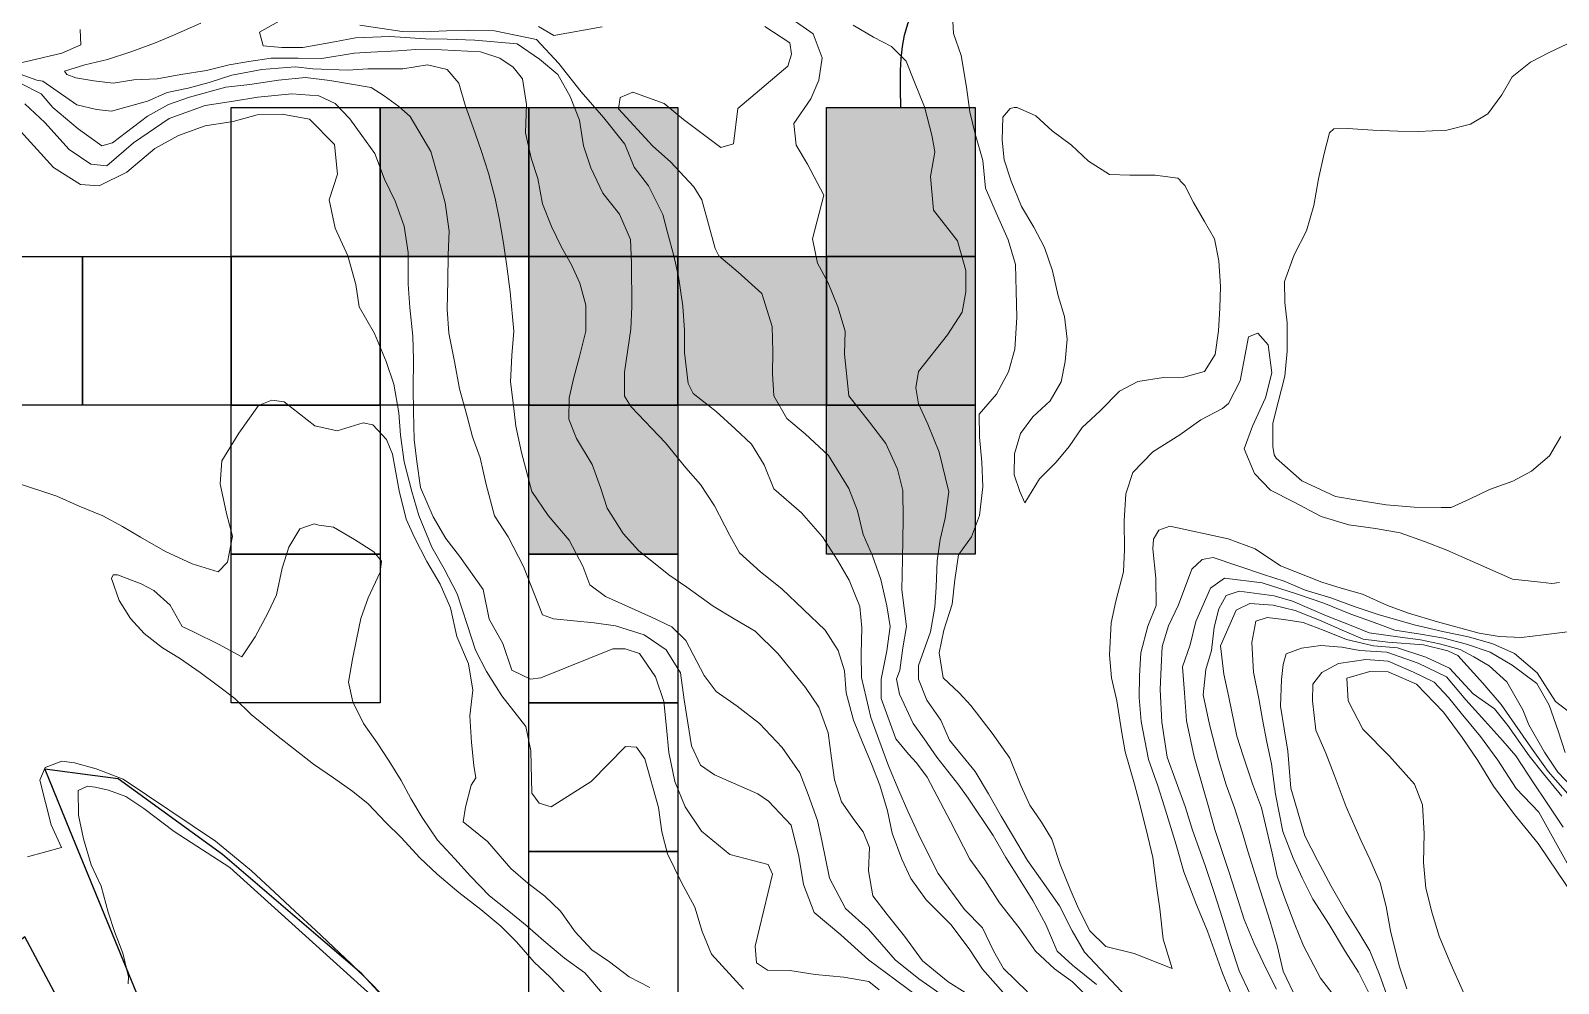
# Model space of a CAD drawing. Header units: millimetres. Extents: x 2695 to 3468, y 1447 to 2202.
# Drawn here: x 2898.1 to 3052.1, y 1729.4 to 1825.4 of the extents above; entities that cross this region are included whole.
import ezdxf

# ---------------------------------------------------------------- set-up
doc = ezdxf.new("R2010")
doc.units = ezdxf.units.MM
for name, color, linetype in [('01_Fina', 7, 'Continuous'), ('modulos alternativos', 10, 'Continuous'), ('Traza Urbana', 7, 'Continuous')]:
    doc.layers.add(name, color=color, linetype=linetype)

msp = doc.modelspace()

# ---------------------------------------------------------------- hatches: boundary and pattern name
at = {"layer": 'modulos alternativos'}
h = msp.add_hatch(color=256, dxfattribs=at)
h.dxf.hatch_style = 1
h.paths.add_polyline_path([(2948.28, 1817.65), (2933.28, 1817.65), (2933.28, 1802.65), (2948.28, 1802.65)])
h.paths.add_polyline_path([(2963.28, 1817.65), (2948.28, 1817.65), (2948.28, 1802.65), (2963.28, 1802.65)])
h.paths.add_polyline_path([(2963.28, 1802.65), (2948.28, 1802.65), (2948.28, 1787.65), (2963.28, 1787.65)])
h.paths.add_polyline_path([(2963.28, 1787.65), (2948.28, 1787.65), (2948.28, 1772.65), (2963.28, 1772.65)])
h.paths.add_polyline_path([(3083.28, 1757.65), (3068.28, 1757.65), (3068.28, 1742.65), (3083.28, 1742.65)])
h.paths.add_polyline_path([(3098.28, 1757.65), (3083.28, 1757.65), (3083.28, 1742.65), (3098.28, 1742.65)])
h.paths.add_polyline_path([(3098.28, 1742.65), (3083.28, 1742.65), (3083.28, 1727.65), (3098.28, 1727.65)])
h.paths.add_polyline_path([(3098.28, 1727.65), (3083.28, 1727.65), (3083.28, 1712.65), (3098.28, 1712.65)])
h.paths.add_polyline_path([(3128.28, 1727.65), (3113.28, 1727.65), (3113.28, 1712.65), (3128.28, 1712.65)])
h.paths.add_polyline_path([(3143.28, 1727.65), (3128.28, 1727.65), (3128.28, 1712.65), (3143.28, 1712.65)])
h.paths.add_polyline_path([(3128.28, 1712.65), (3113.28, 1712.65), (3113.28, 1697.65), (3128.28, 1697.65)])
h.paths.add_polyline_path([(3128.28, 1697.65), (3113.28, 1697.65), (3113.28, 1682.65), (3128.28, 1682.65)])
h.paths.add_polyline_path([(3128.28, 1682.65), (3113.28, 1682.65), (3113.28, 1667.65), (3128.28, 1667.65)])
h = msp.add_hatch(color=256, dxfattribs=at)
h.dxf.hatch_style = 1
h.paths.add_polyline_path([(2993.28, 1817.65), (2978.28, 1817.65), (2978.28, 1802.65), (2993.28, 1802.65)])
h.paths.add_polyline_path([(2993.28, 1802.65), (2978.28, 1802.65), (2978.28, 1787.65), (2993.28, 1787.65)])
h.paths.add_polyline_path([(2993.28, 1787.65), (2978.28, 1787.65), (2978.28, 1772.65), (2993.28, 1772.65)])
h.paths.add_polyline_path([(2978.28, 1802.65), (2963.28, 1802.65), (2963.28, 1787.65), (2978.28, 1787.65)])

# ---------------------------------------------------------------- linework, layer by layer
at = {"layer": '01_Fina', "color": 252, "linetype": 'Continuous', "lineweight": 9, "true_color": 0x939598}
for points in [[(3052.15, 1769.78), (3051.39, 1769.68), (3050.26, 1769.81), (3047.44, 1770.11), (3040.82, 1773.03), (3038.54, 1773.92), (3036.11, 1774.8), (3033.63, 1775.23), (3030.93, 1775.58), (3028.15, 1776.44), (3025.35, 1777.9), (3023.02, 1779.09), (3021.43, 1780.77), (3020.37, 1783.24), (3021.21, 1785.53), (3022.52, 1788.4), (3023.15, 1790.91), (3022.78, 1793.75), (3021.75, 1794.9), (3020.81, 1794.54), (3019.96, 1790.12), (3018.8, 1787.84), (3018.2, 1787.32), (3016, 1786.19), (3013.9, 1784.68), (3011.18, 1782.94), (3009.14, 1780.88), (3008.45, 1778.73), (3008.29, 1776.01), (3008.3, 1773.1), (3008.2, 1770.85), (3007.43, 1767.9), (3006.98, 1765.72), (3006.79, 1762.5), (3007.02, 1760.18), (3007.56, 1757.85), (3008.02, 1754.84), (3008.37, 1752.72), (3009.33, 1749.46), (3009.94, 1747.18), (3010.66, 1744.17), (3011.17, 1742.05), (3011.54, 1739.2), (3011.87, 1736.88), (3012.23, 1733.84), (3013.12, 1730.86), (3009.3, 1732.39), (3006.42, 1733.09), (3004.83, 1734.67), (3003.69, 1736.91), (3002.84, 1738.86), (3001.83, 1741.34), (3000.99, 1743.89), (2999.94, 1745.61), (2998.76, 1747.33), (2997.88, 1749.33), (2996.76, 1752.07), (2994.97, 1754.6), (2992.84, 1757.37), (2991.66, 1758.67), (2990.05, 1760.16), (2989.62, 1762.7), (2990.1, 1764.99), (2990.96, 1767.61), (2991.23, 1770.04), (2991.57, 1772.58), (2992.9, 1774.38), (2993.71, 1776.53), (2994.03, 1779.41), (2993.92, 1781.9), (2993.69, 1784.44), (2993.67, 1786.74), (2995.43, 1788.75), (2996.64, 1791.01), (2997.26, 1793.3), (2997.45, 1796.5), (2997.39, 1799.15), (2997.33, 1801.83), (2996.58, 1804.32), (2995.38, 1807.06), (2994.32, 1809.52), (2994.05, 1812.31), (2993.28, 1815), (2992.72, 1817.23), (2992.39, 1819.73), (2991.84, 1822.91), (2991.09, 1825.14), (2990.91, 1828.18)], [(2923.36, 1826.49), (2921.12, 1825.26), (2921.5, 1823.88), (2923.38, 1823.73), (2925.49, 1823.71), (2928.68, 1824.27), (2930.8, 1824.7), (2934.28, 1824.81), (2937.85, 1824.6), (2940.03, 1824.54), (2942.83, 1824.46), (2947.09, 1824.1), (2949.36, 1822.55), (2951.19, 1821.01), (2952.44, 1818.77), (2953.38, 1816.39), (2953.8, 1813.8), (2954.53, 1811.57), (2955.73, 1809.02), (2957.41, 1806.91), (2958.51, 1804.36), (2958.62, 1801.97), (2958.66, 1797.61), (2958.56, 1795.31), (2957.91, 1790.99), (2957.93, 1788.55), (2958.59, 1787.5), (2962.06, 1783.87), (2964.09, 1781.34), (2965.58, 1779.65), (2967, 1777.51), (2968.53, 1774.51), (2969.51, 1772.78), (2971.63, 1770.84), (2973.79, 1769.13), (2978.16, 1764.98), (2979.44, 1762.92), (2980.08, 1760.86), (2980.26, 1758.67), (2981.01, 1755.89), (2981.95, 1753.58), (2982.82, 1751.49), (2983.65, 1749.34), (2984.42, 1746.75), (2984.91, 1744.5), (2985.88, 1741.9), (2986.77, 1739.95), (2988.33, 1737.8), (2990.86, 1735.28), (2992.74, 1732.74), (2994.02, 1730.81), (2996.08, 1728.44)], [(2974.5, 1826.82), (2976.92, 1825.09), (2977.86, 1822.68), (2977.5, 1820.41), (2976.7, 1818.55), (2974.98, 1816.04), (2975.21, 1813.86), (2976.37, 1811.97), (2978.02, 1808.82), (2976.87, 1804.43), (2977.38, 1801.96), (2978.4, 1800.06), (2979.43, 1797.56), (2980.16, 1795.13), (2980.11, 1792.81), (2980.53, 1788.61), (2982.6, 1785.96), (2984.26, 1783.78), (2985.45, 1781.2), (2985.97, 1779.04), (2986, 1776.13), (2985.93, 1772.13), (2985.87, 1769.05), (2986.34, 1765.35), (2985.96, 1763.2), (2985.66, 1760.93), (2985.34, 1760.02), (2985.63, 1758.51), (2987.02, 1755.58), (2988.11, 1754.03), (2989.39, 1752.16), (2991.61, 1749.36), (2992.56, 1748.05), (2995.07, 1744.27), (2996.37, 1742.05), (2997.81, 1739.78), (2999.09, 1737.71), (3000.38, 1735.3), (3001.53, 1732.6), (3003.08, 1731.21), (3005.49, 1729.24)], [(2903.07, 1825.52), (2903.11, 1823.99), (2901.22, 1823.15), (2898.1, 1822.39), (2896.13, 1821.96)], [(2915.21, 1826.16), (2912.4, 1824.92), (2910.54, 1824.16), (2908.25, 1823.32), (2905.8, 1822.52), (2903.54, 1821.96), (2901.48, 1821.32), (2901.71, 1820.98), (2902.62, 1820.67), (2904.43, 1820.34), (2906.39, 1820.12), (2908.45, 1820.45), (2910.82, 1820.54), (2913.21, 1820.99), (2915.78, 1821.41), (2918.06, 1821.98), (2920.04, 1822.29), (2922.31, 1822.64), (2925.04, 1822.63), (2927.43, 1822.6), (2930.68, 1823.13), (2932.34, 1823.26), (2935.07, 1823.38), (2936.89, 1823.51), (2939.46, 1823.47), (2943.39, 1823.27), (2945.34, 1822.64), (2946.7, 1821.72), (2947.63, 1820.56), (2948.05, 1817.97), (2947.94, 1815.11), (2948.5, 1812.57), (2949.19, 1810.52), (2949.65, 1807.96), (2950.57, 1805.67), (2951.58, 1803.57), (2952.58, 1801.81), (2953.41, 1799.95), (2954.02, 1797.74), (2954.01, 1795.13), (2953.38, 1792.56), (2952.81, 1790.44), (2952.34, 1788.4), (2952.31, 1786.23), (2953.09, 1784.3), (2954.67, 1781.67), (2955.49, 1779.36), (2956.17, 1777.29), (2957.78, 1774.72), (2959.32, 1773.02), (2962.39, 1770.56), (2964.2, 1769.3), (2966.85, 1767.4), (2968.99, 1766.12), (2971.1, 1764.86), (2973.37, 1762.62), (2976.17, 1759.2), (2977.52, 1757.22), (2978.46, 1754.62), (2978.78, 1752.08), (2979.08, 1749.88), (2979.79, 1747.67), (2981.14, 1745.75), (2981.97, 1744.63), (2982.6, 1743.06), (2982.52, 1740.71), (2982.94, 1738.2), (2984.38, 1736.31), (2986.13, 1734.11), (2987.97, 1731.64), (2990.55, 1729.52), (2992.26, 1728.44)], [(2931.24, 1825.98), (2935.52, 1825.34), (2937.63, 1825.31), (2939.97, 1825.4), (2942.15, 1825.42), (2944.83, 1825.38), (2949.06, 1824.52), (2951.3, 1822.1), (2953.54, 1819.25), (2955.85, 1816.64), (2957.97, 1813.96), (2958.89, 1811.65), (2960.33, 1809.76), (2961.79, 1806.88), (2962.27, 1805.05), (2962.88, 1802.72), (2963.37, 1800.63), (2963.8, 1797.64), (2963.98, 1795.23), (2963.98, 1792.97), (2964.35, 1789.83), (2964.83, 1788.84), (2967.15, 1787.03), (2969.09, 1785.28), (2970.71, 1783.72), (2972.01, 1781.64), (2972.97, 1779.23), (2975.76, 1776.8), (2977.88, 1774.38), (2979.39, 1772.04), (2980.55, 1770.02), (2981.65, 1767.37), (2981.84, 1765.22), (2981.78, 1762.59), (2981.82, 1760.19), (2982.76, 1756.18), (2983.57, 1753.96), (2984.53, 1751.3), (2985.58, 1748.8), (2986.48, 1746.73), (2987.75, 1743.96), (2989.55, 1740.43), (2992.2, 1736.82), (2994, 1734.95), (2995.11, 1732.66), (2996.13, 1730.88), (2998.54, 1728.52)], [(2949.24, 1825.82), (2950.8, 1824.93), (2955.68, 1825.79)], [(2972.08, 1825.84), (2974.59, 1824.2), (2974.76, 1823.06), (2974.38, 1821.82), (2969.36, 1817.58), (2968.92, 1814.01), (2967.63, 1813.64), (2963.88, 1816.47), (2961.93, 1818.06), (2958.77, 1819.22), (2957.49, 1818.66), (2957.32, 1817.52), (2960.76, 1813.78), (2962.54, 1812.2), (2964.9, 1809.68), (2965.7, 1808.36), (2967.05, 1803.45), (2967.42, 1802.71), (2969.39, 1801.05), (2971.75, 1798.91), (2972.82, 1795.58), (2972.86, 1793.04), (2972.84, 1790.86), (2972.97, 1788.59), (2974.27, 1786.32), (2976.14, 1784.76), (2978.48, 1782.57), (2980.53, 1779.26), (2981.4, 1777.02), (2981.98, 1774.62), (2982.93, 1772.47), (2983.75, 1770.07), (2984.35, 1767.43), (2984.71, 1765.34), (2984.37, 1762.88), (2983.79, 1760.02), (2983.8, 1758.08), (2985.27, 1754.01), (2986.53, 1752.47), (2987.36, 1751.59), (2988.41, 1750.14), (2990.78, 1745.68), (2992.72, 1741.88), (2994.23, 1739.8), (2995.72, 1737.49), (2997.7, 1734.98), (2999.35, 1732.63), (3001.25, 1730.83), (3003.08, 1729.53), (3004.83, 1727.76)], [(2980.96, 1825.98), (2983.03, 1824.75), (2984.84, 1823.8), (2986.31, 1822.34), (2987.14, 1820.22), (2988.16, 1817.72), (2988.91, 1814.87), (2989.12, 1813.59), (2989.2, 1813.18), (2988.75, 1810.72), (2989.06, 1807.31), (2991.48, 1804.22), (2992.34, 1801.25), (2992.32, 1799.1), (2991.96, 1797.04), (2990.46, 1794.74), (2987.55, 1791.06), (2987.27, 1789.39), (2987.55, 1787.79), (2988.5, 1785.74), (2989.62, 1782.93), (2990.61, 1778.91), (2990.25, 1776.26), (2989.75, 1774.11), (2989.43, 1771.96), (2989.35, 1769.31), (2989.21, 1767.3), (2988.75, 1764.79), (2987.55, 1761.41), (2987.55, 1760.02), (2988.38, 1757.93), (2989.8, 1755.9), (2990.69, 1753.87), (2993.28, 1750.74), (2994.6, 1748.49), (2995.9, 1746.23), (2997.02, 1744.32), (2998.54, 1741.76), (3000.03, 1739.66), (3001.78, 1737.2), (3003.03, 1734.67), (3004.3, 1732.52), (3006.43, 1730.22), (3008.55, 1727.99)], [(3053.59, 1824.39), (3051.11, 1823.21), (3049.23, 1822.24), (3047.38, 1820.75), (3046.36, 1818.94), (3044.94, 1817.04), (3043.2, 1816), (3040.82, 1815.39), (3037.93, 1815.26), (3035.85, 1815.28), (3033.36, 1815.39), (3030.83, 1815.56), (3029.43, 1815.53), (3028.98, 1815.11), (3028.43, 1813.03), (3027.87, 1810.46), (3027.39, 1807.79), (3026.67, 1805.24), (3025.41, 1802.82), (3024.45, 1800.13), (3024.47, 1798.02), (3024.7, 1795.96), (3024.72, 1793.11), (3024.49, 1790.58), (3023.82, 1787.96), (3023.27, 1785.84), (3023.26, 1783.49), (3023.4, 1782.66), (3023.6, 1782.3), (3026.18, 1780.02), (3029.57, 1778.46), (3031.56, 1778.13), (3034.7, 1777.61), (3037.52, 1777.39), (3040.22, 1777.35), (3041.24, 1777.34), (3043.1, 1778.19), (3045.1, 1779.16), (3047.45, 1780.01), (3049.34, 1781), (3051.16, 1782.54), (3052.3, 1784.49)], [(2897.02, 1821.04), (2898.68, 1820.42), (2899.28, 1820.33), (2902.73, 1817.94), (2904.69, 1817.46), (2906.2, 1817.29), (2909.84, 1818.31), (2911.82, 1819.19), (2913.95, 1819.62), (2916.07, 1820.19), (2918.35, 1820.92), (2921.38, 1821.49), (2924.71, 1821.75), (2926.52, 1821.57), (2930.02, 1821.43), (2932.06, 1821.57), (2935.58, 1821.57), (2938.08, 1821.98), (2940.04, 1821.5), (2941.23, 1820.12), (2941.87, 1817.91), (2942.67, 1815.65), (2943.47, 1813.32), (2944.22, 1811.04), (2944.9, 1808.49), (2945.32, 1806.33), (2945.74, 1803.98), (2946.06, 1801.68), (2946.41, 1799.09), (2946.76, 1795.11), (2946.56, 1792.67), (2946.44, 1790.02), (2946.69, 1787.88), (2946.97, 1785.54), (2947.53, 1782.88), (2948.59, 1778.95), (2950.22, 1776.52), (2952.34, 1774.05), (2953.73, 1771.43), (2954.44, 1769.55), (2956.01, 1768.36), (2960.63, 1766.29), (2962.7, 1765.3), (2964.11, 1763.94), (2965.95, 1760.39), (2967.17, 1758.79), (2969.28, 1757.3), (2971.53, 1755.56), (2973.82, 1753.14), (2975.59, 1750.59), (2976.44, 1748.42), (2977.37, 1745.78), (2977.8, 1743.76), (2978.58, 1739.98), (2980.2, 1736.93), (2982.52, 1734.82), (2985.2, 1731.75), (2987.57, 1729.82), (2990.15, 1728.06)], [(2897.01, 1820.13), (2899.12, 1819.05), (2900.31, 1817.67), (2902.85, 1815.52), (2905.24, 1813.79), (2906.31, 1814.11), (2909.83, 1816.79), (2911.96, 1817.98), (2914.09, 1818.71), (2917.73, 1819.72), (2920.15, 1819.99), (2923.03, 1820.41), (2925.76, 1820.68), (2928.22, 1820.38), (2932.37, 1819.69), (2933.69, 1818.85), (2935.18, 1817.77), (2936.33, 1816.75), (2938.4, 1813.22), (2939.12, 1810.75), (2939.84, 1808.06), (2940.24, 1805.21), (2940.16, 1802.8), (2940.1, 1800.22), (2940.06, 1797.33), (2940.2, 1794.93), (2940.78, 1792.06), (2941.29, 1789.3), (2942.02, 1786.64), (2942.6, 1784.48), (2943.37, 1782.35), (2943.98, 1779.65), (2944.82, 1776.49), (2946.19, 1774.37), (2947.74, 1771.41), (2949.64, 1766.53), (2950.75, 1766.11), (2954.86, 1765.71), (2957.02, 1765.42), (2959.9, 1764.5), (2962.13, 1763), (2963.56, 1760.66), (2963.93, 1757.94), (2964.69, 1753.33), (2965.57, 1751.35), (2966.99, 1750.39), (2971.35, 1748.48), (2972.45, 1747.75), (2974.71, 1745.32), (2975.48, 1742.18), (2975.96, 1739.35), (2977.03, 1736.52), (2979.74, 1734.26), (2982.5, 1731.74), (2985.22, 1729.74), (2987.73, 1727.86)], [(2983.58, 1728.72), (2982.54, 1729.56), (2980.04, 1729.99), (2977.13, 1730.27), (2974.6, 1730.68), (2972.32, 1730.71), (2971.21, 1731.45), (2971.08, 1733.12), (2972.84, 1740.36), (2972.41, 1741.34), (2968.54, 1742.36), (2965.68, 1744.7), (2964.03, 1747.16), (2963, 1749.71), (2962.4, 1752.63), (2962.14, 1755.12), (2961.89, 1757.8), (2961.05, 1760.27), (2959.42, 1762.61), (2958, 1763.1), (2956.75, 1763.09), (2949.5, 1760.18), (2948.44, 1760.04), (2946.56, 1760.93), (2945.65, 1763.64), (2944.28, 1766.08), (2943.66, 1769.07), (2941.28, 1772.42), (2939.91, 1774.23), (2938.63, 1776.41), (2937.35, 1779.36), (2936.98, 1781.99), (2936.72, 1784.2), (2936.66, 1787.02), (2936.62, 1789.29), (2936.66, 1792.25), (2936.59, 1794.6), (2936.28, 1797.52), (2936.12, 1799.86), (2936.13, 1803.06), (2935.7, 1805.72), (2934.8, 1808.22), (2933.74, 1810.44), (2932.76, 1813.03), (2931.43, 1814.85), (2930.24, 1816.53), (2928.75, 1818.07), (2927.1, 1818.84), (2924.38, 1819.03), (2920.96, 1818.7), (2918.5, 1818.31), (2915.64, 1817.87), (2912.03, 1816.56), (2908.43, 1814.09), (2905.75, 1811.8), (2904.12, 1811.94), (2901.95, 1813.43), (2899.51, 1816.14), (2897.47, 1818.04)], [(3013.92, 1810.33), (3013.69, 1810.55), (3011.42, 1810.84), (3008.84, 1810.84), (3006.8, 1810.92), (3004.68, 1812.25), (3002.98, 1813.88), (3001.03, 1815.33), (2999.39, 1816.82), (2997.5, 1817.67), (2997.2, 1817.67), (2996.79, 1817.56), (2996.05, 1816.69), (2995.99, 1814.37), (2996.2, 1812.38), (2996.89, 1810.24), (2997.92, 1807.69), (2999.17, 1805.59), (3000.26, 1803.54), (3001.06, 1801.19), (3001.62, 1798.67), (3002.26, 1796.6), (3002.54, 1794.32), (3002.32, 1792.07), (3001.94, 1790.02), (3000.84, 1788.09), (2999.07, 1786.48), (2997.82, 1784.79), (2997.22, 1782.74), (2997.2, 1780.63), (2997.77, 1778.94), (2998.26, 1777.82), (2999.75, 1780.22), (3001.43, 1781.92), (3002.73, 1783.49), (3004.06, 1785.4), (3005.85, 1787.1), (3007.8, 1789.07), (3009.66, 1790.04), (3012.24, 1790.45), (3014.28, 1790.48), (3016.37, 1791.04), (3017.44, 1792.76), (3017.78, 1795.14), (3017.92, 1797.42), (3017.98, 1799.62), (3017.84, 1802.2), (3017.38, 1804.44), (3016.38, 1806.18), (3015.27, 1808.09), (3014.4, 1809.81), (3013.91, 1810.31)], [(2969.91, 1728.77), (2966.68, 1732.3), (2965.74, 1734.58), (2965.02, 1737.06), (2963.67, 1739.54), (2962.24, 1742.44), (2961.7, 1744.65), (2961.35, 1747.1), (2959.98, 1752.02), (2959.13, 1753.17), (2958.03, 1753.26), (2954.56, 1749.72), (2950.54, 1747.15), (2949.33, 1747.54), (2948.59, 1748.54), (2948.47, 1752.81), (2947.96, 1755.25), (2945.56, 1758.34), (2944.02, 1760.82), (2942.89, 1762.97), (2942.05, 1765.54), (2941.05, 1768.65), (2939.73, 1771.16), (2938.5, 1773.35), (2937.19, 1776.54), (2936.49, 1778.94), (2935.72, 1781.96), (2935.33, 1784.62), (2935.17, 1786.9), (2934.66, 1789.77), (2933.91, 1792.05), (2932.71, 1794.89), (2931.18, 1797.58), (2930.83, 1799.81), (2930.02, 1802.71), (2928.77, 1805.5), (2928.17, 1808.35), (2928.99, 1810.95), (2928.69, 1813.94), (2926.17, 1816.48), (2923.4, 1817.01), (2920.91, 1816.92), (2918.47, 1816.25), (2915.66, 1815.81), (2912.98, 1814.85), (2910.59, 1813.53), (2907.76, 1811.15), (2904.98, 1809.76), (2903.08, 1809.92), (2900.38, 1811.62), (2896.06, 1816.36)], [(2896.73, 1779.81), (2900.71, 1778.5), (2902.95, 1777.48), (2905.33, 1776.5), (2907.33, 1775.43), (2909.14, 1774.34), (2911.66, 1772.89), (2914.36, 1771.67), (2916.96, 1770.86), (2917.92, 1771.82), (2918.4, 1774.46), (2917.82, 1776.72), (2917.17, 1779.74), (2917.34, 1782.03), (2919.04, 1784.85), (2921.04, 1787.63), (2922.37, 1788.15), (2923.62, 1787.99), (2926.7, 1785.58), (2928.96, 1785.08), (2931.58, 1785.88), (2932.55, 1785.68), (2933.93, 1784.19), (2934.54, 1782.72), (2935.21, 1779.03), (2935.91, 1776.18), (2936.74, 1774.32), (2938.01, 1771.89), (2939.35, 1769.62), (2940.39, 1767.24), (2941.01, 1764.34), (2942.21, 1761.58), (2942.65, 1758.94), (2942.33, 1756.34), (2942.51, 1753.64), (2942.74, 1751.32), (2942.92, 1750.08), (2942.48, 1749.35), (2941.9, 1747.14), (2941.65, 1745.64), (2944.11, 1743.67), (2946.47, 1740.96), (2948.18, 1739.47), (2949.89, 1738.15), (2951.46, 1736.64), (2952.95, 1734.56), (2954.63, 1732.76), (2956.42, 1731.53), (2958.39, 1730.03), (2960.48, 1728.96)], [(2955.71, 1728.36), (2953.92, 1730.42), (2951.87, 1731.92), (2949.79, 1733.67), (2948.12, 1735.12), (2946.25, 1736.63), (2944.3, 1738.2), (2942.39, 1740.19), (2940.82, 1741.91), (2939.07, 1743.81), (2937.54, 1746.1), (2936.38, 1748.01), (2935.4, 1749.82), (2934.2, 1751.76), (2932.99, 1753.6), (2931.62, 1755.58), (2930.53, 1757.75), (2930.11, 1759.72), (2930.49, 1762.04), (2930.92, 1764.02), (2931.35, 1766.15), (2932.09, 1768.22), (2933.31, 1770.82), (2933.43, 1771.92), (2932.67, 1772.88), (2930.72, 1774.12), (2928.6, 1775.35), (2927.12, 1775.55), (2926.65, 1775.68), (2925.19, 1775.2), (2924.1, 1773.35), (2923.41, 1771.22), (2922.83, 1768.54), (2922.02, 1766.77), (2920.71, 1764.3), (2919.34, 1762.3), (2917.01, 1763.58), (2914.54, 1764.78), (2913.34, 1765.36), (2912.13, 1767.51), (2910.49, 1768.98), (2909.22, 1769.63), (2906.82, 1770.56), (2906.37, 1770.54), (2906.22, 1770.17), (2906.98, 1767.98), (2908.14, 1766.16), (2909.51, 1764.65), (2911.35, 1763.21), (2913.08, 1762.14), (2915.15, 1760.7), (2916.88, 1759.44), (2918.64, 1758.09), (2920.3, 1756.46), (2922.86, 1754.39), (2924.57, 1753.06), (2926.57, 1751.48), (2928.58, 1750.1), (2930.53, 1748.72), (2932.1, 1747.47), (2933.86, 1745.6), (2935.42, 1744.07), (2937.29, 1742.01), (2939.05, 1740.37), (2941.23, 1738.54), (2943.43, 1736.81), (2945.47, 1735.13), (2947.02, 1733.57), (2948.81, 1731.51), (2950.43, 1729.99), (2952.09, 1728.24)], [(3018.98, 1728.52), (3018.18, 1730.38), (3016.67, 1734.64), (3015.57, 1737.28), (3014.28, 1740.61), (3013.51, 1743.32), (3012.31, 1747.25), (3011.67, 1749.27), (3010.73, 1751.94), (3009.98, 1755.76), (3009.79, 1758.18), (3009.82, 1760.38), (3009.97, 1762.7), (3010.67, 1765.37), (3011.5, 1767.46), (3011.48, 1770.23), (3011.16, 1773.18), (3011.25, 1774.15), (3011.77, 1775.05), (3012.88, 1775.47), (3018.76, 1774.19), (3021.48, 1773.19), (3024.04, 1771.45), (3028.22, 1769.8), (3030.14, 1769.21), (3032.29, 1768.62), (3034.83, 1767.47), (3036.93, 1766.69), (3039.86, 1765.8), (3044.08, 1764.68), (3046.09, 1764.34), (3048.32, 1764.24), (3050.54, 1764.51), (3052.97, 1764.82)], [(3020.97, 1728.28), (3019.86, 1730.64), (3019, 1733.3), (3018.2, 1735.92), (3017.4, 1738.44), (3016.45, 1741.25), (3015.17, 1744.82), (3014.44, 1747.2), (3012.62, 1752.16), (3012.09, 1755.7), (3011.91, 1759), (3012.01, 1761.25), (3012.11, 1763.33), (3012.75, 1765.41), (3013.75, 1767.53), (3015.09, 1771.12), (3016.16, 1772.09), (3017.26, 1772.31), (3022.32, 1770.59), (3024.42, 1769.92), (3026.54, 1769), (3029.11, 1768.23), (3031.56, 1767.32), (3033.9, 1766.54), (3037.51, 1765.51), (3040.53, 1764.79), (3042.99, 1764.29), (3045.44, 1763.59), (3047.63, 1762.62), (3049.9, 1760.69), (3051.76, 1757.8), (3054.16, 1755.95)], [(3023.65, 1728.77), (3022.61, 1730.84), (3021.37, 1733.39), (3020.38, 1735.82), (3019.74, 1737.82), (3018.88, 1740.56), (3017.42, 1744.88), (3016.8, 1747.07), (3016.19, 1749.28), (3015.33, 1752.21), (3014.57, 1755.84), (3014.37, 1758.66), (3014.17, 1761.28), (3014.92, 1763.5), (3015.52, 1765.86), (3017, 1769.22), (3018.38, 1770.21), (3022.18, 1769.73), (3025.76, 1768.61), (3028.41, 1767.71), (3031.13, 1766.6), (3033.2, 1765.85), (3035.58, 1764.98), (3038.15, 1764.57), (3040.51, 1764.18), (3042.8, 1763.58), (3045.17, 1762.75), (3047.38, 1761.44), (3049.87, 1759.6), (3051.12, 1757.41), (3052.03, 1754.82), (3052.72, 1752.65)], [(3025.68, 1727.7), (3024.32, 1730.61), (3023.69, 1733.18), (3023.01, 1735.6), (3021.48, 1740.33), (3020.75, 1742.69), (3020.16, 1744.64), (3019.41, 1747.06), (3018.56, 1749.37), (3017.79, 1751.94), (3016.87, 1755.46), (3016.24, 1758.45), (3016.53, 1761), (3017.1, 1762.94), (3017.37, 1765.28), (3017.84, 1767.13), (3018.58, 1768.48), (3019.87, 1768.9), (3023.39, 1768.42), (3025.25, 1767.9), (3028.68, 1766.42), (3031.33, 1765.37), (3032.97, 1764.72), (3036.09, 1764.26), (3038.14, 1763.99), (3040.07, 1763.61), (3042.15, 1763.01), (3043.51, 1762.27), (3045.08, 1761.39), (3046.85, 1759.78), (3048.47, 1756.96), (3049.08, 1755.42), (3050.66, 1752.66), (3052, 1750.67), (3054.13, 1748.42)], [(3029.89, 1727.53), (3028.07, 1729.9), (3026.36, 1733.14), (3025.47, 1735.31), (3024.37, 1738.21), (3023.7, 1740.16), (3023.19, 1742.49), (3022.11, 1747.08), (3021.22, 1749.48), (3020.26, 1752.29), (3019.65, 1754.28), (3018.82, 1758.23), (3018.33, 1760.53), (3017.99, 1763.38), (3019.57, 1766.98), (3020.94, 1767.66), (3023.31, 1767.49), (3025.53, 1766.96), (3027.96, 1765.99), (3030.49, 1764.89), (3032.37, 1764.08), (3034.86, 1763.75), (3038.45, 1763.49), (3040.89, 1762.88), (3041.92, 1762.43), (3044.44, 1759.63), (3046.29, 1757.47), (3048.2, 1754.72), (3049.33, 1753.08), (3051.03, 1750.71), (3053.23, 1748.19)], [(3033, 1728.29), (3031.9, 1730.49), (3030.6, 1732.54), (3028.95, 1735.29), (3027.3, 1737.87), (3026.21, 1739.99), (3025.32, 1741.99), (3024.28, 1744.68), (3023.55, 1748.43), (3023.12, 1751.49), (3022.65, 1753.68), (3022.22, 1755.96), (3021.85, 1758.09), (3021.32, 1760.73), (3021.16, 1763.72), (3021.57, 1765.89), (3022.7, 1766.24), (3024.36, 1766.06), (3026.32, 1765.74), (3028.43, 1764.95), (3030.68, 1764.02), (3033.4, 1763.38), (3035.82, 1763.19), (3038.68, 1762.25), (3041.09, 1761.16), (3043.47, 1758.56), (3045.62, 1757.03), (3046.95, 1755.36), (3049.09, 1752.32), (3050.56, 1750.48), (3052.4, 1748.23)], [(3034.92, 1727.7), (3034.02, 1730.25), (3033.06, 1732.65), (3031.95, 1734.49), (3030.58, 1736.64), (3029.14, 1739.17), (3027.78, 1741.74), (3026.5, 1744.25), (3025.07, 1749.03), (3024.79, 1752.77), (3024.42, 1755.03), (3024.04, 1757.31), (3024.13, 1760.01), (3024.3, 1761.52), (3024.62, 1762.58), (3026.14, 1763.16), (3028.11, 1763.44), (3030.22, 1763.26), (3032.03, 1762.94), (3034.75, 1762.75), (3037.92, 1761.65), (3040.77, 1760.26), (3042.71, 1757.96), (3044.65, 1755.82), (3046.44, 1753.83), (3047.76, 1752.31), (3049.62, 1749.47), (3050.78, 1747.75), (3052.52, 1745.12)], [(3036.78, 1728.82), (3036, 1731.12), (3035.12, 1734.66), (3034.7, 1737.11), (3034.07, 1739.51), (3033.04, 1741.89), (3032.18, 1743.75), (3030.66, 1747.16), (3029.45, 1750.39), (3028.6, 1752.58), (3027.59, 1754.89), (3027.28, 1757.85), (3027.3, 1759.52), (3028.22, 1760.72), (3029.9, 1761.6), (3032.63, 1762.02), (3034.89, 1761.84), (3037.45, 1760.75), (3039.54, 1759.74), (3040.97, 1758.2), (3042.25, 1756.62), (3044.21, 1754.26), (3045.96, 1751.86), (3047.79, 1749.02), (3050.08, 1746.62), (3052.94, 1741.48)], [(3053.43, 1738.41), (3051.97, 1740.58), (3050.02, 1743.47), (3047.61, 1746.39), (3045.5, 1749.24), (3043.92, 1751.82), (3042.36, 1754.14), (3040.47, 1756.72), (3037.74, 1759.52), (3034.88, 1760.78), (3033.06, 1760.81), (3030.71, 1760.14), (3030.87, 1757.84), (3032.35, 1755), (3035.04, 1752.26), (3037.56, 1749.46), (3038.34, 1747.37), (3038.52, 1744.47), (3038.46, 1741.54), (3038.68, 1738.98), (3039.31, 1736.43), (3040.02, 1734.13), (3041.12, 1731.53), (3042.5, 1728.46)], [(2934.38, 1727.29), (2932.35, 1729.4), (2930.38, 1731.32), (2928.6, 1733.02), (2926.78, 1734.73), (2924.74, 1736.6), (2922.63, 1738.57), (2920.34, 1740.71), (2916.68, 1743.71), (2907.38, 1749.96), (2904.67, 1750.98), (2902.48, 1751.61), (2901.2, 1751.78), (2899.52, 1751.12), (2898.98, 1749.84), (2900.13, 1745.36), (2901.16, 1743.07), (2897.75, 1742.13)], [(2932.38, 1728.19), (2918.15, 1741.04), (2912.53, 1744.67), (2909.46, 1746.98), (2907.66, 1748.21), (2905.92, 1748.84), (2904.57, 1749.16), (2903.81, 1749.24), (2902.84, 1748.82), (2902.88, 1746.31), (2903.4, 1743.93), (2904.17, 1741.32), (2905.18, 1739.15), (2905.88, 1736.56), (2906.5, 1734.58), (2907.35, 1732.42), (2907.93, 1730.04), (2907.9, 1729.33)]]:
    msp.add_lwpolyline(points, dxfattribs=at)
at = {"layer": '01_Fina'}
msp.add_open_spline([(2985.78, 1817.65), (2985.68, 1821), (2985.42, 1828.97), (2998.37, 1837.03), (3006.31, 1838.13), (3021.26, 1844.72), (3022.03, 1846.35)], degree=3, knots=[0, 0, 0, 0, 9.58022, 22.771759, 37.235617, 47.131498, 47.131498, 47.131498, 47.131498], dxfattribs=at)
at = {"layer": 'modulos alternativos'}
for points in [[(2918.28, 1817.65), (2933.28, 1817.65), (2933.28, 1802.65), (2918.28, 1802.65)], [(2933.28, 1817.65), (2948.28, 1817.65), (2948.28, 1802.65), (2933.28, 1802.65)], [(2948.28, 1817.65), (2963.28, 1817.65), (2963.28, 1802.65), (2948.28, 1802.65)], [(2978.28, 1817.65), (2993.28, 1817.65), (2993.28, 1802.65), (2978.28, 1802.65)], [(2888.28, 1802.65), (2903.28, 1802.65), (2903.28, 1787.65), (2888.28, 1787.65)], [(2903.28, 1802.65), (2918.28, 1802.65), (2918.28, 1787.65), (2903.28, 1787.65)], [(2918.28, 1802.65), (2933.28, 1802.65), (2933.28, 1787.65), (2918.28, 1787.65)], [(2933.28, 1802.65), (2948.28, 1802.65), (2948.28, 1787.65), (2933.28, 1787.65)], [(2948.28, 1802.65), (2963.28, 1802.65), (2963.28, 1787.65), (2948.28, 1787.65)], [(2963.28, 1802.65), (2978.28, 1802.65), (2978.28, 1787.65), (2963.28, 1787.65)], [(2978.28, 1802.65), (2993.28, 1802.65), (2993.28, 1787.65), (2978.28, 1787.65)], [(2918.28, 1787.65), (2933.28, 1787.65), (2933.28, 1772.65), (2918.28, 1772.65)], [(2948.28, 1787.65), (2963.28, 1787.65), (2963.28, 1772.65), (2948.28, 1772.65)], [(2978.28, 1787.65), (2993.28, 1787.65), (2993.28, 1772.65), (2978.28, 1772.65)], [(2918.28, 1772.65), (2933.28, 1772.65), (2933.28, 1757.65), (2918.28, 1757.65)], [(2948.28, 1772.65), (2963.28, 1772.65), (2963.28, 1757.65), (2948.28, 1757.65)], [(2948.28, 1757.65), (2963.28, 1757.65), (2963.28, 1742.65), (2948.28, 1742.65)], [(2948.28, 1742.65), (2963.28, 1742.65), (2963.28, 1727.65), (2948.28, 1727.65)]]:
    msp.add_lwpolyline(points, close=True, dxfattribs=at)
at = {"layer": 'Traza Urbana', "color": 7, "linetype": 'Continuous', "invisible_edges": 5}
for points in [[(2899.93, 1749.87), (2931.45, 1730.33), (2927.98, 1733.3), (2899.49, 1750.96)], [(2899.49, 1750.96), (2927.98, 1733.3), (2917.39, 1742.35), (2904.56, 1750.3)], [(2899.93, 1749.87), (2931.45, 1730.33), (2927.98, 1733.3), (2899.49, 1750.96)], [(2899.49, 1750.96), (2927.98, 1733.3), (2917.39, 1742.35), (2904.56, 1750.3)], [(2901.98, 1744.86), (2939.61, 1721.53), (2931.45, 1730.33), (2899.93, 1749.87)], [(2901.98, 1744.86), (2939.61, 1721.53), (2931.45, 1730.33), (2899.93, 1749.87)], [(2904.56, 1750.3), (2917.39, 1742.35), (2906.88, 1750)], [(2904.56, 1750.3), (2917.39, 1742.35), (2906.88, 1750)], [(2904.38, 1739.02), (2946.64, 1712.81), (2939.61, 1721.53), (2901.98, 1744.86)], [(2904.38, 1739.02), (2946.64, 1712.81), (2939.61, 1721.53), (2901.98, 1744.86)], [(2908.73, 1728.38), (2959.41, 1696.96), (2946.64, 1712.81), (2904.38, 1739.02)], [(2908.73, 1728.38), (2959.41, 1696.96), (2946.64, 1712.81), (2904.38, 1739.02)], [(2889.07, 1727.45), (2906.88, 1716.41), (2897.49, 1734.07)]]:
    msp.add_3dface(points, dxfattribs=at)

doc.saveas('drawing.dxf')
